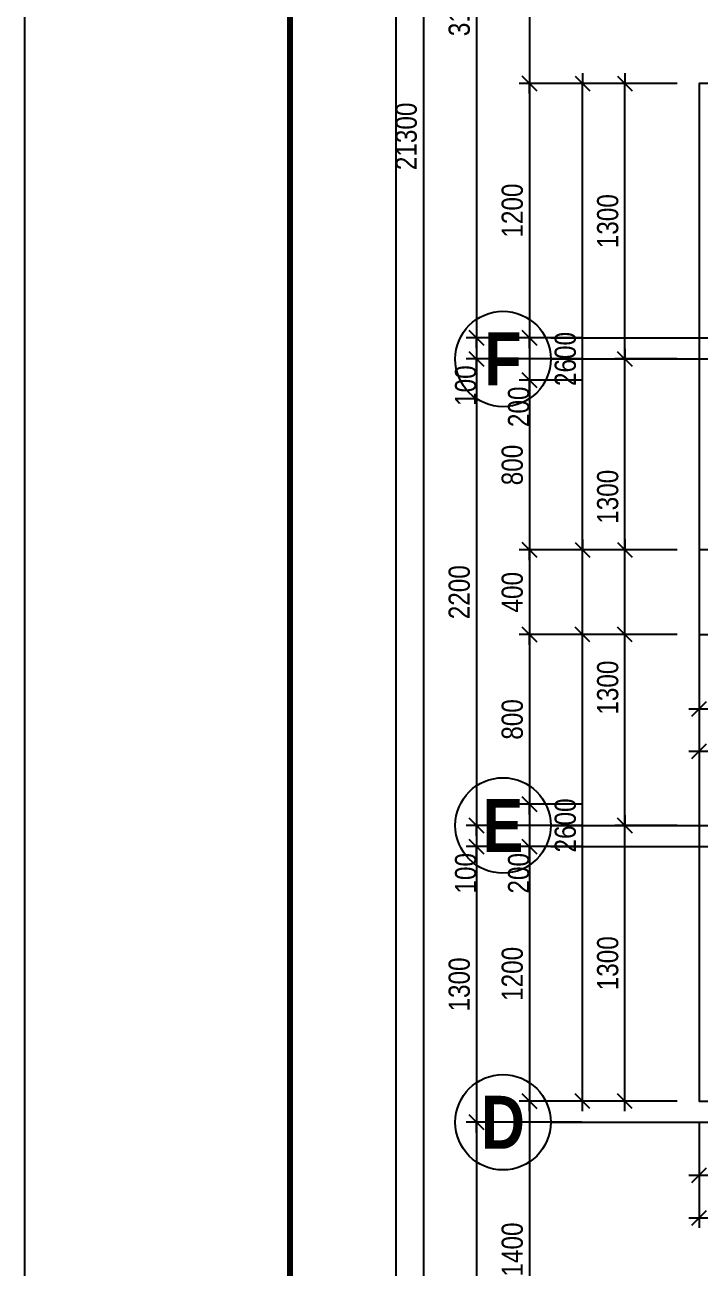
# Model space of a CAD drawing. Extents: x 0 to 206258, y -403073 to 0.
# Drawn here: x 12605 to 15789, y -30980 to -25116 of the extents above; entities that cross this region are included whole.
import ezdxf
from ezdxf.enums import TextEntityAlignment as Align
from ezdxf.lldxf.tags import DXFTag

# ---------------------------------------------------------------- set-up
doc = ezdxf.new("R2010")
doc.units = 0
doc.header["$LTSCALE"] = 1000
for name, color, linetype in [('Axis Circle(Dir 1)', 150, 'Continuous'), ('Axis Label(Dir 1)', 7, 'Continuous'), ('Axis Line(Dir 1)', 8, 'CENTER2'), ('Dimension Line', 5, 'Continuous'), ('Footing Line', 6, 'Continuous'), ('SHEETSUMMARY-50', 1, 'Continuous'), ('SheetView', 40, 'Continuous'), ('SheetViewOut', 231, 'Continuous')]:
    doc.layers.add(name, color=color, linetype=linetype)
doc.layers.add('Ghost Axis Line', color=254, linetype='Continuous', true_color=0xbebebe)
doc.styles.add('Axis Label(Dir 1)', font='ARIALNB.TTF', dxfattribs={"height": 250})
doc.styles.add('Dimension Text', font='ARIALN.TTF', dxfattribs={"height": 100})
tags = doc.linetypes.add('CENTER2', pattern=[1.125, 0.75, -0.125, 0.125, -0.125]).pattern_tags.tags
tags[10:11] = [DXFTag(74, 4), DXFTag(75, 0), DXFTag(340, '0'), DXFTag(46, 0.0), DXFTag(50, 0.0), DXFTag(44, 0.0), DXFTag(45, 0.0)]
tags[8:9] = [DXFTag(74, 4), DXFTag(75, 0), DXFTag(340, '0'), DXFTag(46, 0.0), DXFTag(50, 0.0), DXFTag(44, 0.0), DXFTag(45, 0.0)]
tags[6:7] = [DXFTag(74, 4), DXFTag(75, 0), DXFTag(340, '0'), DXFTag(46, 0.0), DXFTag(50, 0.0), DXFTag(44, 0.0), DXFTag(45, 0.0)]
tags[4:5] = [DXFTag(74, 4), DXFTag(75, 0), DXFTag(340, '0'), DXFTag(46, 0.0), DXFTag(50, 0.0), DXFTag(44, 0.0), DXFTag(45, 0.0)]
doc.dimstyles.get("Standard").update_dxf_attribs({"dimtxt": 100, "dimasz": 30, "dimexe": 48.3, "dimexo": 103.5, "dimgap": 30, "dimtad": 1, "dimtoh": 1, "dimdec": 1, "dimdsep": 46, "dimtxsty": 'Dimension Text', "dimblk": 'PCDIM_TICK', "dimcen": 0.09, "dimclrd": 5, "dimclre": 5, "dimclrt": 5, "dimadec": 1, "dimazin": 0, "dimtp": 1, "dimtm": 1, "dimtfac": 1, "dimtdec": 4, "dimtofl": 0, "dimtmove": 0, "dimatfit": 3, "dimfxl": 1, "dimtolj": 1, "dimtzin": 0, "dimarcsym": 0})

# ---------------------------------------------------------------- blocks, each defined once
blk = doc.blocks.new('PCDIM_TICK')
at = {"layer": 'Dimension Line', "color": 0, "transparency": 33554687}
for p, q in [((1.15, 1.15), (-1.15, -1.15)), ((1.61, 0), (0, 0))]:
    blk.add_line(p, q, dxfattribs=at)
blk = doc.blocks.new('*U212')
at = {"layer": 'Dimension Line', "color": 5, "true_color": 0x0000ff, "transparency": 16777216}
for p, q in [((15784.3, -28095.7), (15784.3, -28390.5)), ((17084.3, -28095.7), (17084.3, -28390.5)), ((15784.3, -28342.2), (17084.3, -28342.2))]:
    blk.add_line(p, q, dxfattribs=at)
at = {"layer": 'Dimension Line', "color": 5, "true_color": 0x0000ff, "transparency": 16777216, "xscale": 30, "yscale": 30, "rotation": 180.0000000000004}
blk.add_blockref('PCDIM_TICK', (15784.3, -28342.2), dxfattribs=at)
at = {"layer": 'Dimension Line', "color": 5, "true_color": 0x0000ff, "transparency": 16777216, "xscale": 30, "yscale": 30}
blk.add_blockref('PCDIM_TICK', (17084.3, -28342.2), dxfattribs=at)
at = {"layer": 'Dimension Line', "color": 5, "true_color": 0x0000ff, "transparency": 16777216, "insert": (16434.3, -28312.2), "char_height": 100, "width": 238.405, "attachment_point": 8, "style": 'Dimension Text'}
blk.add_mtext('1300', dxfattribs=at)
blk = doc.blocks.new('*U214')
at = {"layer": 'Dimension Line', "color": 5, "true_color": 0x0000ff, "transparency": 16777216}
for p, q in [((15784.3, -28095.7), (15784.3, -28590.5)), ((18384.3, -28095.7), (18384.3, -28590.5)), ((15784.3, -28542.2), (18384.3, -28542.2))]:
    blk.add_line(p, q, dxfattribs=at)
at = {"layer": 'Dimension Line', "color": 5, "true_color": 0x0000ff, "transparency": 16777216, "xscale": 30, "yscale": 30, "rotation": 180.0000000000004}
blk.add_blockref('PCDIM_TICK', (15784.3, -28542.2), dxfattribs=at)
at = {"layer": 'Dimension Line', "color": 5, "true_color": 0x0000ff, "transparency": 16777216, "xscale": 30, "yscale": 30}
blk.add_blockref('PCDIM_TICK', (18384.3, -28542.2), dxfattribs=at)
at = {"layer": 'Dimension Line', "color": 5, "true_color": 0x0000ff, "transparency": 16777216, "insert": (17084.3, -28512.2), "char_height": 100, "width": 247.252, "attachment_point": 8, "style": 'Dimension Text'}
blk.add_mtext('2600', dxfattribs=at)
blk = doc.blocks.new('*U215')
at = {"layer": 'Dimension Line', "color": 5, "true_color": 0x0000ff, "transparency": 16777216}
for p, q in [((15680.8, -26692.2), (15386, -26692.2)), ((15434.3, -27992.2), (15434.3, -26692.2)), ((15680.8, -27992.2), (15386, -27992.2))]:
    blk.add_line(p, q, dxfattribs=at)
at = {"layer": 'Dimension Line', "color": 5, "true_color": 0x0000ff, "transparency": 16777216, "xscale": 30, "yscale": 30}
for p, rotation in [((15434.3, -26692.2), 89.99999999999447), ((15434.3, -27992.2), 269.9999999999834)]:
    blk.add_blockref('PCDIM_TICK', p, dxfattribs=dict(at, rotation=rotation))
at = {"layer": 'Dimension Line', "color": 5, "true_color": 0x0000ff, "transparency": 16777216, "insert": (15404.3, -27342.2), "char_height": 100, "width": 238.405, "attachment_point": 8, "rotation": 90, "style": 'Dimension Text'}
blk.add_mtext('1300', dxfattribs=at)
blk = doc.blocks.new('*U216')
at = {"layer": 'Dimension Line', "color": 5, "true_color": 0x0000ff, "transparency": 16777216}
for p, q in [((15680.8, -25392.2), (15386, -25392.2)), ((15434.3, -26692.2), (15434.3, -25392.2)), ((15680.8, -26692.2), (15386, -26692.2))]:
    blk.add_line(p, q, dxfattribs=at)
at = {"layer": 'Dimension Line', "color": 5, "true_color": 0x0000ff, "transparency": 16777216, "xscale": 30, "yscale": 30}
for p, rotation in [((15434.3, -25392.2), 89.99999999999447), ((15434.3, -26692.2), 269.9999999999834)]:
    blk.add_blockref('PCDIM_TICK', p, dxfattribs=dict(at, rotation=rotation))
at = {"layer": 'Dimension Line', "color": 5, "true_color": 0x0000ff, "transparency": 16777216, "insert": (15404.3, -26042.2), "char_height": 100, "width": 238.405, "attachment_point": 8, "rotation": 90, "style": 'Dimension Text'}
blk.add_mtext('1300', dxfattribs=at)
blk = doc.blocks.new('*U217')
at = {"layer": 'Dimension Line', "color": 5, "true_color": 0x0000ff, "transparency": 16777216}
for p, q in [((15680.8, -25392.2), (15186, -25392.2)), ((15234.3, -27992.2), (15234.3, -25392.2)), ((15680.8, -27992.2), (15186, -27992.2))]:
    blk.add_line(p, q, dxfattribs=at)
at = {"layer": 'Dimension Line', "color": 5, "true_color": 0x0000ff, "transparency": 16777216, "xscale": 30, "yscale": 30}
for p, rotation in [((15234.3, -25392.2), 89.99999999999447), ((15234.3, -27992.2), 269.9999999999834)]:
    blk.add_blockref('PCDIM_TICK', p, dxfattribs=dict(at, rotation=rotation))
at = {"layer": 'Dimension Line', "color": 5, "true_color": 0x0000ff, "transparency": 16777216, "insert": (15204.3, -26692.2), "char_height": 100, "width": 247.252, "attachment_point": 8, "rotation": 90, "style": 'Dimension Text'}
blk.add_mtext('2600', dxfattribs=at)
blk = doc.blocks.new('*U230')
at = {"layer": 'Dimension Line', "color": 5, "true_color": 0x0000ff, "transparency": 16777216}
for p, q in [((15784.3, -30295.7), (15784.3, -30590.5)), ((17084.3, -30295.7), (17084.3, -30590.5)), ((15784.3, -30542.2), (17084.3, -30542.2))]:
    blk.add_line(p, q, dxfattribs=at)
at = {"layer": 'Dimension Line', "color": 5, "true_color": 0x0000ff, "transparency": 16777216, "xscale": 30, "yscale": 30, "rotation": 180.0000000000004}
blk.add_blockref('PCDIM_TICK', (15784.3, -30542.2), dxfattribs=at)
at = {"layer": 'Dimension Line', "color": 5, "true_color": 0x0000ff, "transparency": 16777216, "xscale": 30, "yscale": 30}
blk.add_blockref('PCDIM_TICK', (17084.3, -30542.2), dxfattribs=at)
at = {"layer": 'Dimension Line', "color": 5, "true_color": 0x0000ff, "transparency": 16777216, "insert": (16434.3, -30512.2), "char_height": 100, "width": 238.405, "attachment_point": 8, "style": 'Dimension Text'}
blk.add_mtext('1300', dxfattribs=at)
blk = doc.blocks.new('*U232')
at = {"layer": 'Dimension Line', "color": 5, "true_color": 0x0000ff, "transparency": 16777216}
for p, q in [((15784.3, -30295.7), (15784.3, -30790.5)), ((18384.3, -30295.7), (18384.3, -30790.5)), ((15784.3, -30742.2), (18384.3, -30742.2))]:
    blk.add_line(p, q, dxfattribs=at)
at = {"layer": 'Dimension Line', "color": 5, "true_color": 0x0000ff, "transparency": 16777216, "xscale": 30, "yscale": 30, "rotation": 180.0000000000004}
blk.add_blockref('PCDIM_TICK', (15784.3, -30742.2), dxfattribs=at)
at = {"layer": 'Dimension Line', "color": 5, "true_color": 0x0000ff, "transparency": 16777216, "xscale": 30, "yscale": 30}
blk.add_blockref('PCDIM_TICK', (18384.3, -30742.2), dxfattribs=at)
at = {"layer": 'Dimension Line', "color": 5, "true_color": 0x0000ff, "transparency": 16777216, "insert": (17084.3, -30712.2), "char_height": 100, "width": 247.252, "attachment_point": 8, "style": 'Dimension Text'}
blk.add_mtext('2600', dxfattribs=at)
blk = doc.blocks.new('*U233')
at = {"layer": 'Dimension Line', "color": 5, "true_color": 0x0000ff, "transparency": 16777216}
for p, q in [((15680.8, -28892.2), (15386, -28892.2)), ((15434.3, -30192.2), (15434.3, -28892.2)), ((15680.8, -30192.2), (15386, -30192.2))]:
    blk.add_line(p, q, dxfattribs=at)
at = {"layer": 'Dimension Line', "color": 5, "true_color": 0x0000ff, "transparency": 16777216, "xscale": 30, "yscale": 30}
for p, rotation in [((15434.3, -28892.2), 89.99999999999447), ((15434.3, -30192.2), 269.9999999999834)]:
    blk.add_blockref('PCDIM_TICK', p, dxfattribs=dict(at, rotation=rotation))
at = {"layer": 'Dimension Line', "color": 5, "true_color": 0x0000ff, "transparency": 16777216, "insert": (15404.3, -29542.2), "char_height": 100, "width": 238.405, "attachment_point": 8, "rotation": 90, "style": 'Dimension Text'}
blk.add_mtext('1300', dxfattribs=at)
blk = doc.blocks.new('*U234')
at = {"layer": 'Dimension Line', "color": 5, "true_color": 0x0000ff, "transparency": 16777216}
for p, q in [((15680.8, -27592.2), (15386, -27592.2)), ((15434.3, -28892.2), (15434.3, -27592.2)), ((15680.8, -28892.2), (15386, -28892.2))]:
    blk.add_line(p, q, dxfattribs=at)
at = {"layer": 'Dimension Line', "color": 5, "true_color": 0x0000ff, "transparency": 16777216, "xscale": 30, "yscale": 30}
for p, rotation in [((15434.3, -27592.2), 89.99999999999447), ((15434.3, -28892.2), 269.9999999999834)]:
    blk.add_blockref('PCDIM_TICK', p, dxfattribs=dict(at, rotation=rotation))
at = {"layer": 'Dimension Line', "color": 5, "true_color": 0x0000ff, "transparency": 16777216, "insert": (15404.3, -28242.2), "char_height": 100, "width": 238.405, "attachment_point": 8, "rotation": 90, "style": 'Dimension Text'}
blk.add_mtext('1300', dxfattribs=at)
blk = doc.blocks.new('*U235')
at = {"layer": 'Dimension Line', "color": 5, "true_color": 0x0000ff, "transparency": 16777216}
for p, q in [((15680.8, -27592.2), (15186, -27592.2)), ((15234.3, -30192.2), (15234.3, -27592.2)), ((15680.8, -30192.2), (15186, -30192.2))]:
    blk.add_line(p, q, dxfattribs=at)
at = {"layer": 'Dimension Line', "color": 5, "true_color": 0x0000ff, "transparency": 16777216, "xscale": 30, "yscale": 30}
for p, rotation in [((15234.3, -27592.2), 89.99999999999447), ((15234.3, -30192.2), 269.9999999999834)]:
    blk.add_blockref('PCDIM_TICK', p, dxfattribs=dict(at, rotation=rotation))
at = {"layer": 'Dimension Line', "color": 5, "true_color": 0x0000ff, "transparency": 16777216, "insert": (15204.3, -28892.2), "char_height": 100, "width": 247.252, "attachment_point": 8, "rotation": 90, "style": 'Dimension Text'}
blk.add_mtext('2600', dxfattribs=at)
blk = doc.blocks.new('*U367')
at = {"layer": 'Dimension Line', "color": 5, "true_color": 0x0000ff, "transparency": 16777216}
for p, q in [((15230.8, -22692.2), (14936, -22692.2)), ((14984.3, -22692.2), (14984.3, -25392.2)), ((15230.8, -25392.2), (14936, -25392.2))]:
    blk.add_line(p, q, dxfattribs=at)
at = {"layer": 'Dimension Line', "color": 5, "true_color": 0x0000ff, "transparency": 16777216, "xscale": 30, "yscale": 30}
for p, rotation in [((14984.3, -22692.2), 89.99999999999447), ((14984.3, -25392.2), 269.9999999999834)]:
    blk.add_blockref('PCDIM_TICK', p, dxfattribs=dict(at, rotation=rotation))
at = {"layer": 'Dimension Line', "color": 5, "true_color": 0x0000ff, "transparency": 16777216, "insert": (14954.3, -24042.2), "char_height": 100, "width": 247.252, "attachment_point": 8, "rotation": 90, "style": 'Dimension Text'}
blk.add_mtext('2700', dxfattribs=at)
blk = doc.blocks.new('*U368')
at = {"layer": 'Dimension Line', "color": 5, "true_color": 0x0000ff, "transparency": 16777216}
for p, q in [((15230.8, -25392.2), (14936, -25392.2)), ((14984.3, -25392.2), (14984.3, -26592.2)), ((15230.8, -26592.2), (14936, -26592.2))]:
    blk.add_line(p, q, dxfattribs=at)
at = {"layer": 'Dimension Line', "color": 5, "true_color": 0x0000ff, "transparency": 16777216, "xscale": 30, "yscale": 30}
for p, rotation in [((14984.3, -25392.2), 89.99999999999447), ((14984.3, -26592.2), 269.9999999999834)]:
    blk.add_blockref('PCDIM_TICK', p, dxfattribs=dict(at, rotation=rotation))
at = {"layer": 'Dimension Line', "color": 5, "true_color": 0x0000ff, "transparency": 16777216, "insert": (14954.3, -25992.2), "char_height": 100, "width": 238.405, "attachment_point": 8, "rotation": 90, "style": 'Dimension Text'}
blk.add_mtext('1200', dxfattribs=at)
blk = doc.blocks.new('*U369')
at = {"layer": 'Dimension Line', "color": 5, "true_color": 0x0000ff, "transparency": 16777216}
for p, q in [((15230.8, -26592.2), (14936, -26592.2)), ((14984.3, -26592.2), (14984.3, -26792.2)), ((15230.8, -26792.2), (14936, -26792.2)), ((14984.3, -26792.2), (14984.3, -26822.2))]:
    blk.add_line(p, q, dxfattribs=at)
at = {"layer": 'Dimension Line', "color": 5, "true_color": 0x0000ff, "transparency": 16777216, "xscale": 30, "yscale": 30}
for p, rotation in [((14984.3, -26592.2), 89.99999999999447), ((14984.3, -26792.2), 269.9999999999834)]:
    blk.add_blockref('PCDIM_TICK', p, dxfattribs=dict(at, rotation=rotation))
at = {"layer": 'Dimension Line', "color": 5, "true_color": 0x0000ff, "transparency": 16777216, "insert": (14984.3, -26822.2), "char_height": 100, "width": 182.775, "attachment_point": 9, "rotation": 90, "style": 'Dimension Text'}
blk.add_mtext('200', dxfattribs=at)
blk = doc.blocks.new('*U370')
at = {"layer": 'Dimension Line', "color": 5, "true_color": 0x0000ff, "transparency": 16777216}
for p, q in [((15230.8, -26792.2), (14936, -26792.2)), ((14984.3, -26792.2), (14984.3, -27592.2)), ((15230.8, -27592.2), (14936, -27592.2))]:
    blk.add_line(p, q, dxfattribs=at)
at = {"layer": 'Dimension Line', "color": 5, "true_color": 0x0000ff, "transparency": 16777216, "xscale": 30, "yscale": 30}
for p, rotation in [((14984.3, -26792.2), 89.99999999999447), ((14984.3, -27592.2), 269.9999999999834)]:
    blk.add_blockref('PCDIM_TICK', p, dxfattribs=dict(at, rotation=rotation))
at = {"layer": 'Dimension Line', "color": 5, "true_color": 0x0000ff, "transparency": 16777216, "insert": (14954.3, -27192.2), "char_height": 100, "width": 181.501, "attachment_point": 8, "rotation": 90, "style": 'Dimension Text'}
blk.add_mtext('800', dxfattribs=at)
blk = doc.blocks.new('*U371')
at = {"layer": 'Dimension Line', "color": 5, "true_color": 0x0000ff, "transparency": 16777216}
for p, q in [((15230.8, -27592.2), (14936, -27592.2)), ((14984.3, -27592.2), (14984.3, -27992.2)), ((15230.8, -27992.2), (14936, -27992.2))]:
    blk.add_line(p, q, dxfattribs=at)
at = {"layer": 'Dimension Line', "color": 5, "true_color": 0x0000ff, "transparency": 16777216, "xscale": 30, "yscale": 30}
for p, rotation in [((14984.3, -27592.2), 89.99999999999447), ((14984.3, -27992.2), 269.9999999999834)]:
    blk.add_blockref('PCDIM_TICK', p, dxfattribs=dict(at, rotation=rotation))
at = {"layer": 'Dimension Line', "color": 5, "true_color": 0x0000ff, "transparency": 16777216, "insert": (14954.3, -27792.2), "char_height": 100, "width": 184.718, "attachment_point": 8, "rotation": 90, "style": 'Dimension Text'}
blk.add_mtext('400', dxfattribs=at)
blk = doc.blocks.new('*U372')
at = {"layer": 'Dimension Line', "color": 5, "true_color": 0x0000ff, "transparency": 16777216}
for p, q in [((15230.8, -27992.2), (14936, -27992.2)), ((14984.3, -27992.2), (14984.3, -28792.2)), ((15230.8, -28792.2), (14936, -28792.2))]:
    blk.add_line(p, q, dxfattribs=at)
at = {"layer": 'Dimension Line', "color": 5, "true_color": 0x0000ff, "transparency": 16777216, "xscale": 30, "yscale": 30}
for p, rotation in [((14984.3, -27992.2), 89.99999999999447), ((14984.3, -28792.2), 269.9999999999834)]:
    blk.add_blockref('PCDIM_TICK', p, dxfattribs=dict(at, rotation=rotation))
at = {"layer": 'Dimension Line', "color": 5, "true_color": 0x0000ff, "transparency": 16777216, "insert": (14954.3, -28392.2), "char_height": 100, "width": 181.501, "attachment_point": 8, "rotation": 90, "style": 'Dimension Text'}
blk.add_mtext('800', dxfattribs=at)
blk = doc.blocks.new('*U373')
at = {"layer": 'Dimension Line', "color": 5, "true_color": 0x0000ff, "transparency": 16777216}
for p, q in [((15230.8, -28792.2), (14936, -28792.2)), ((14984.3, -28792.2), (14984.3, -28992.2)), ((15230.8, -28992.2), (14936, -28992.2)), ((14984.3, -28992.2), (14984.3, -29022.2))]:
    blk.add_line(p, q, dxfattribs=at)
at = {"layer": 'Dimension Line', "color": 5, "true_color": 0x0000ff, "transparency": 16777216, "xscale": 30, "yscale": 30}
for p, rotation in [((14984.3, -28792.2), 89.99999999999447), ((14984.3, -28992.2), 269.9999999999834)]:
    blk.add_blockref('PCDIM_TICK', p, dxfattribs=dict(at, rotation=rotation))
at = {"layer": 'Dimension Line', "color": 5, "true_color": 0x0000ff, "transparency": 16777216, "insert": (14984.3, -29022.2), "char_height": 100, "width": 182.775, "attachment_point": 9, "rotation": 90, "style": 'Dimension Text'}
blk.add_mtext('200', dxfattribs=at)
blk = doc.blocks.new('*U374')
at = {"layer": 'Dimension Line', "color": 5, "true_color": 0x0000ff, "transparency": 16777216}
for p, q in [((15230.8, -28992.2), (14936, -28992.2)), ((14984.3, -28992.2), (14984.3, -30192.2)), ((15230.8, -30192.2), (14936, -30192.2))]:
    blk.add_line(p, q, dxfattribs=at)
at = {"layer": 'Dimension Line', "color": 5, "true_color": 0x0000ff, "transparency": 16777216, "xscale": 30, "yscale": 30}
for p, rotation in [((14984.3, -28992.2), 89.99999999999447), ((14984.3, -30192.2), 269.9999999999834)]:
    blk.add_blockref('PCDIM_TICK', p, dxfattribs=dict(at, rotation=rotation))
at = {"layer": 'Dimension Line', "color": 5, "true_color": 0x0000ff, "transparency": 16777216, "insert": (14954.3, -29592.2), "char_height": 100, "width": 238.405, "attachment_point": 8, "rotation": 90, "style": 'Dimension Text'}
blk.add_mtext('1200', dxfattribs=at)
blk = doc.blocks.new('*U375')
at = {"layer": 'Dimension Line', "color": 5, "true_color": 0x0000ff, "transparency": 16777216}
for p, q in [((15230.8, -30192.2), (14936, -30192.2)), ((14984.3, -30192.2), (14984.3, -31592.2)), ((15230.8, -31592.2), (14936, -31592.2))]:
    blk.add_line(p, q, dxfattribs=at)
at = {"layer": 'Dimension Line', "color": 5, "true_color": 0x0000ff, "transparency": 16777216, "xscale": 30, "yscale": 30}
for p, rotation in [((14984.3, -30192.2), 89.99999999999447), ((14984.3, -31592.2), 269.9999999999834)]:
    blk.add_blockref('PCDIM_TICK', p, dxfattribs=dict(at, rotation=rotation))
at = {"layer": 'Dimension Line', "color": 5, "true_color": 0x0000ff, "transparency": 16777216, "insert": (14954.3, -30892.2), "char_height": 100, "width": 238.405, "attachment_point": 8, "rotation": 90, "style": 'Dimension Text'}
blk.add_mtext('1400', dxfattribs=at)
blk = doc.blocks.new('*U389')
at = {"layer": 'Dimension Line', "color": 5, "true_color": 0x0000ff, "transparency": 16777216}
for p, q in [((15230.8, -23492.2), (14686, -23492.2)), ((14734.3, -23492.2), (14734.3, -26592.2)), ((15230.8, -26592.2), (14686, -26592.2))]:
    blk.add_line(p, q, dxfattribs=at)
at = {"layer": 'Dimension Line', "color": 5, "true_color": 0x0000ff, "transparency": 16777216, "xscale": 30, "yscale": 30}
for p, rotation in [((14734.3, -23492.2), 89.99999999999447), ((14734.3, -26592.2), 269.9999999999834)]:
    blk.add_blockref('PCDIM_TICK', p, dxfattribs=dict(at, rotation=rotation))
at = {"layer": 'Dimension Line', "color": 5, "true_color": 0x0000ff, "transparency": 16777216, "insert": (14704.3, -25042.2), "char_height": 100, "width": 245.979, "attachment_point": 8, "rotation": 90, "style": 'Dimension Text'}
blk.add_mtext('3100', dxfattribs=at)
blk = doc.blocks.new('*U390')
at = {"layer": 'Dimension Line', "color": 5, "true_color": 0x0000ff, "transparency": 16777216}
for p, q in [((15230.8, -26592.2), (14686, -26592.2)), ((14734.3, -26592.2), (14734.3, -26692.2)), ((15230.8, -26692.2), (14686, -26692.2)), ((14734.3, -26692.2), (14734.3, -26722.2))]:
    blk.add_line(p, q, dxfattribs=at)
at = {"layer": 'Dimension Line', "color": 5, "true_color": 0x0000ff, "transparency": 16777216, "xscale": 30, "yscale": 30}
for p, rotation in [((14734.3, -26592.2), 89.99999999999447), ((14734.3, -26692.2), 269.9999999999834)]:
    blk.add_blockref('PCDIM_TICK', p, dxfattribs=dict(at, rotation=rotation))
at = {"layer": 'Dimension Line', "color": 5, "true_color": 0x0000ff, "transparency": 16777216, "insert": (14734.3, -26722.2), "char_height": 100, "width": 173.928, "attachment_point": 9, "rotation": 90, "style": 'Dimension Text'}
blk.add_mtext('100', dxfattribs=at)
blk = doc.blocks.new('*U391')
at = {"layer": 'Dimension Line', "color": 5, "true_color": 0x0000ff, "transparency": 16777216}
for p, q in [((15230.8, -26692.2), (14686, -26692.2)), ((14734.3, -26692.2), (14734.3, -28892.2)), ((15230.8, -28892.2), (14686, -28892.2))]:
    blk.add_line(p, q, dxfattribs=at)
at = {"layer": 'Dimension Line', "color": 5, "true_color": 0x0000ff, "transparency": 16777216, "xscale": 30, "yscale": 30}
for p, rotation in [((14734.3, -26692.2), 89.99999999999447), ((14734.3, -28892.2), 269.9999999999834)]:
    blk.add_blockref('PCDIM_TICK', p, dxfattribs=dict(at, rotation=rotation))
at = {"layer": 'Dimension Line', "color": 5, "true_color": 0x0000ff, "transparency": 16777216, "insert": (14704.3, -27792.2), "char_height": 100, "width": 247.252, "attachment_point": 8, "rotation": 90, "style": 'Dimension Text'}
blk.add_mtext('2200', dxfattribs=at)
blk = doc.blocks.new('*U392')
at = {"layer": 'Dimension Line', "color": 5, "true_color": 0x0000ff, "transparency": 16777216}
for p, q in [((15230.8, -28892.2), (14686, -28892.2)), ((14734.3, -28892.2), (14734.3, -28992.2)), ((15230.8, -28992.2), (14686, -28992.2)), ((14734.3, -28992.2), (14734.3, -29022.2))]:
    blk.add_line(p, q, dxfattribs=at)
at = {"layer": 'Dimension Line', "color": 5, "true_color": 0x0000ff, "transparency": 16777216, "xscale": 30, "yscale": 30}
for p, rotation in [((14734.3, -28892.2), 89.99999999999447), ((14734.3, -28992.2), 269.9999999999834)]:
    blk.add_blockref('PCDIM_TICK', p, dxfattribs=dict(at, rotation=rotation))
at = {"layer": 'Dimension Line', "color": 5, "true_color": 0x0000ff, "transparency": 16777216, "insert": (14734.3, -29022.2), "char_height": 100, "width": 173.928, "attachment_point": 9, "rotation": 90, "style": 'Dimension Text'}
blk.add_mtext('100', dxfattribs=at)
blk = doc.blocks.new('*U393')
at = {"layer": 'Dimension Line', "color": 5, "true_color": 0x0000ff, "transparency": 16777216}
for p, q in [((15230.8, -28992.2), (14686, -28992.2)), ((14734.3, -28992.2), (14734.3, -30292.2)), ((15230.8, -30292.2), (14686, -30292.2))]:
    blk.add_line(p, q, dxfattribs=at)
at = {"layer": 'Dimension Line', "color": 5, "true_color": 0x0000ff, "transparency": 16777216, "xscale": 30, "yscale": 30}
for p, rotation in [((14734.3, -28992.2), 89.99999999999447), ((14734.3, -30292.2), 269.9999999999834)]:
    blk.add_blockref('PCDIM_TICK', p, dxfattribs=dict(at, rotation=rotation))
at = {"layer": 'Dimension Line', "color": 5, "true_color": 0x0000ff, "transparency": 16777216, "insert": (14704.3, -29642.2), "char_height": 100, "width": 238.405, "attachment_point": 8, "rotation": 90, "style": 'Dimension Text'}
blk.add_mtext('1300', dxfattribs=at)
blk = doc.blocks.new('*U394')
at = {"layer": 'Dimension Line', "color": 5, "true_color": 0x0000ff, "transparency": 16777216}
for p, q in [((15230.8, -30292.2), (14686, -30292.2)), ((14734.3, -30292.2), (14734.3, -32892.2)), ((15230.8, -32892.2), (14686, -32892.2))]:
    blk.add_line(p, q, dxfattribs=at)
at = {"layer": 'Dimension Line', "color": 5, "true_color": 0x0000ff, "transparency": 16777216, "xscale": 30, "yscale": 30}
for p, rotation in [((14734.3, -30292.2), 89.99999999999447), ((14734.3, -32892.2), 269.9999999999834)]:
    blk.add_blockref('PCDIM_TICK', p, dxfattribs=dict(at, rotation=rotation))
at = {"layer": 'Dimension Line', "color": 5, "true_color": 0x0000ff, "transparency": 16777216, "insert": (14704.3, -31592.2), "char_height": 100, "width": 247.252, "attachment_point": 8, "rotation": 90, "style": 'Dimension Text'}
blk.add_mtext('2600', dxfattribs=at)
blk = doc.blocks.new('*U398')
at = {"layer": 'Dimension Line', "color": 5, "true_color": 0x0000ff, "transparency": 16777216}
for p, q in [((15230.8, -14992.2), (14436, -14992.2)), ((14484.3, -14992.2), (14484.3, -36292.2)), ((15230.8, -36292.2), (14436, -36292.2))]:
    blk.add_line(p, q, dxfattribs=at)
at = {"layer": 'Dimension Line', "color": 5, "true_color": 0x0000ff, "transparency": 16777216, "xscale": 30, "yscale": 30}
for p, rotation in [((14484.3, -14992.2), 89.99999999999447), ((14484.3, -36292.2), 269.9999999999834)]:
    blk.add_blockref('PCDIM_TICK', p, dxfattribs=dict(at, rotation=rotation))
at = {"layer": 'Dimension Line', "color": 5, "true_color": 0x0000ff, "transparency": 16777216, "insert": (14454.3, -25642.2), "char_height": 100, "width": 311.729, "attachment_point": 8, "rotation": 90, "style": 'Dimension Text'}
blk.add_mtext('21300', dxfattribs=at)

msp = doc.modelspace()

# ---------------------------------------------------------------- linework, layer by layer
at = {"layer": 'Axis Circle(Dir 1)', "transparency": 33554687}
for centre in [(14859.29, -26692.207), (14859.29, -28892.207), (14859.29, -30292.207)]:
    msp.add_circle(centre, 225, dxfattribs=at)
at = {"layer": 'Axis Line(Dir 1)', "transparency": 33554687}
for points in [[(15084.29, -26692.207), (32884.29, -26692.207)], [(15084.29, -28892.207), (32884.29, -28892.207)], [(15084.29, -30292.207), (32884.29, -30292.207)]]:
    msp.add_lwpolyline(points, dxfattribs=at)
at = {"layer": 'Footing Line', "transparency": 33554687}
for points in [[(18384.29, -27992.207), (18384.29, -25392.207), (15784.29, -25392.207), (15784.29, -27992.207), (18384.29, -27992.207)], [(18384.29, -30192.207), (18384.29, -27592.207), (15784.29, -27592.207), (15784.29, -30192.207), (18384.29, -30192.207)]]:
    msp.add_lwpolyline(points, close=True, dxfattribs=at)
at = {"layer": 'Ghost Axis Line', "transparency": 33554687}
for points in [[(15084.29, -26592.207), (32884.29, -26592.207)], [(15084.29, -28992.207), (32884.29, -28992.207)]]:
    msp.add_lwpolyline(points, dxfattribs=at)
at = {"layer": 'SHEETSUMMARY-50', "transparency": 33554687, "const_width": 28}
msp.add_lwpolyline([(13854.79, -12146.707), (13854.79, -53196.707), (71554.79, -53196.707), (71554.79, -12146.707), (13854.79, -12146.707), (13854.79, -12146.707)], close=True, dxfattribs=at)
at = {"layer": 'SheetView', "transparency": 33554687}
msp.add_lwpolyline([(14354.79, -12646.707), (14354.79, -52696.707), (63305.305, -52696.707), (63305.305, -12646.707)], close=True, dxfattribs=at)
at = {"layer": 'SheetViewOut', "transparency": 33554687}
msp.add_lwpolyline([(12604.79, -53696.707), (12604.79, -11646.707), (72054.79, -11646.707), (72054.79, -53696.707)], close=True, dxfattribs=at)

# ---------------------------------------------------------------- texts
at = {"layer": 'Axis Label(Dir 1)', "transparency": 33554687, "style": 'Axis Label(Dir 1)'}
for s, p in [('F', (14859.29, -26692.207)), ('E', (14859.29, -28892.207)), ('D', (14859.29, -30292.207))]:
    msp.add_text(s, height=250, dxfattribs=at).set_placement(p, align=Align.MIDDLE_CENTER)

# ---------------------------------------------------------------- dimensions: what is measured, and where the dimension line sits
at = {"layer": 'Dimension Line', "transparency": 33554687}
for base, p1, p2, picture, middle in [((14484.29, -25642.207), (15334.29, -14992.207), (15334.29, -36292.207), '*U398', (14484.29, -25642.207)), ((14984.29, -24042.207), (15334.29, -22692.207), (15334.29, -25392.207), '*U367', (14984.29, -24042.207)), ((14734.29, -25042.207), (15334.29, -23492.207), (15334.29, -26592.207), '*U389', (14734.29, -25042.207)), ((14984.29, -25992.207), (15334.29, -25392.207), (15334.29, -26592.207), '*U368', (14984.29, -25992.207)), ((14734.29, -26642.207), (15334.29, -26592.207), (15334.29, -26692.207), '*U390', (14734.29, -26642.207)), ((14984.29, -26692.207), (15334.29, -26592.207), (15334.29, -26792.207), '*U369', (14984.29, -26692.207)), ((14734.29, -27792.207), (15334.29, -26692.207), (15334.29, -28892.207), '*U391', (14734.29, -27792.207)), ((14984.29, -27192.207), (15334.29, -26792.207), (15334.29, -27592.207), '*U370', (14984.29, -27192.207)), ((14984.29, -27792.207), (15334.29, -27592.207), (15334.29, -27992.207), '*U371', (14984.29, -27792.207)), ((14984.29, -28392.207), (15334.29, -27992.207), (15334.29, -28792.207), '*U372', (14984.29, -28392.207)), ((14984.29, -28892.207), (15334.29, -28792.207), (15334.29, -28992.207), '*U373', (14984.29, -28892.207)), ((14734.29, -28942.207), (15334.29, -28892.207), (15334.29, -28992.207), '*U392', (14734.29, -28942.207)), ((14734.29, -29642.207), (15334.29, -28992.207), (15334.29, -30292.207), '*U393', (14734.29, -29642.207)), ((14984.29, -29592.207), (15334.29, -28992.207), (15334.29, -30192.207), '*U374', (14984.29, -29592.207)), ((14984.29, -30892.207), (15334.29, -30192.207), (15334.29, -31592.207), '*U375', (14984.29, -30892.207)), ((14734.29, -31592.207), (15334.29, -30292.207), (15334.29, -32892.207), '*U394', (14734.29, -31592.207))]:
    dim = msp.add_linear_dim(base=base, p1=p1, p2=p2, angle=270, dimstyle='Standard', override={"dimscale": 1, "dimtxt": 100, "dimasz": 30, "dimexe": 48.3, "dimexo": 103.5, "dimgap": 30, "dimtad": 1, "dimtih": 0, "dimdec": 1, "dimlfac": 1, "dimzin": 8, "dimlunit": 2, "dimpost": '', "dimtxsty": 'Dimension Text', "dimblk": 'PCDIM_TICK', "dimse1": 0, "dimse2": 0, "dimsd2": 0, "dimclrd": 5, "dimclre": 5, "dimclrt": 5, "dimaunit": 0, "dimadec": 1, "dimazin": 0, "dimtol": 0, "dimtp": 1, "dimtm": 1, "dimtmove": 0}, dxfattribs=at)
    dim.commit()
    dim.dimension.update_dxf_attribs({"geometry": picture, "text_midpoint": middle})
for p1, p2, distance, picture, middle in [((15784.29, -27992.207), (15784.29, -25392.207), 550, '*U217', (15234.29, -26692.207)), ((15784.29, -26692.207), (15784.29, -25392.207), 350, '*U216', (15434.29, -26042.207)), ((15784.29, -27992.207), (15784.29, -26692.207), 350, '*U215', (15434.29, -27342.207)), ((15784.29, -30192.207), (15784.29, -27592.207), 550, '*U235', (15234.29, -28892.207)), ((15784.29, -28892.207), (15784.29, -27592.207), 350, '*U234', (15434.29, -28242.207)), ((15784.29, -27992.207), (17084.29, -27992.207), -350, '*U212', (16434.29, -28342.207)), ((15784.29, -27992.207), (18384.29, -27992.207), -550, '*U214', (17084.29, -28542.207)), ((15784.29, -30192.207), (15784.29, -28892.207), 350, '*U233', (15434.29, -29542.207)), ((15784.29, -30192.207), (17084.29, -30192.207), -350, '*U230', (16434.29, -30542.207)), ((15784.29, -30192.207), (18384.29, -30192.207), -550, '*U232', (17084.29, -30742.207))]:
    dim = msp.add_aligned_dim(p1=p1, p2=p2, distance=distance, dimstyle='Standard', override={"dimscale": 1, "dimtxt": 100, "dimasz": 30, "dimexe": 48.3, "dimexo": 103.5, "dimgap": 30, "dimtad": 1, "dimtih": 0, "dimdec": 1, "dimlfac": 1, "dimzin": 8, "dimlunit": 2, "dimpost": '', "dimtxsty": 'Dimension Text', "dimblk": 'PCDIM_TICK', "dimse1": 0, "dimse2": 0, "dimsd2": 0, "dimclrd": 5, "dimclre": 5, "dimclrt": 5, "dimaunit": 0, "dimadec": 1, "dimazin": 0, "dimtol": 0, "dimtp": 1, "dimtm": 1, "dimtmove": 0}, dxfattribs=at)
    dim.commit()
    dim.dimension.update_dxf_attribs({"geometry": picture, "text_midpoint": middle})

doc.saveas('drawing.dxf')
